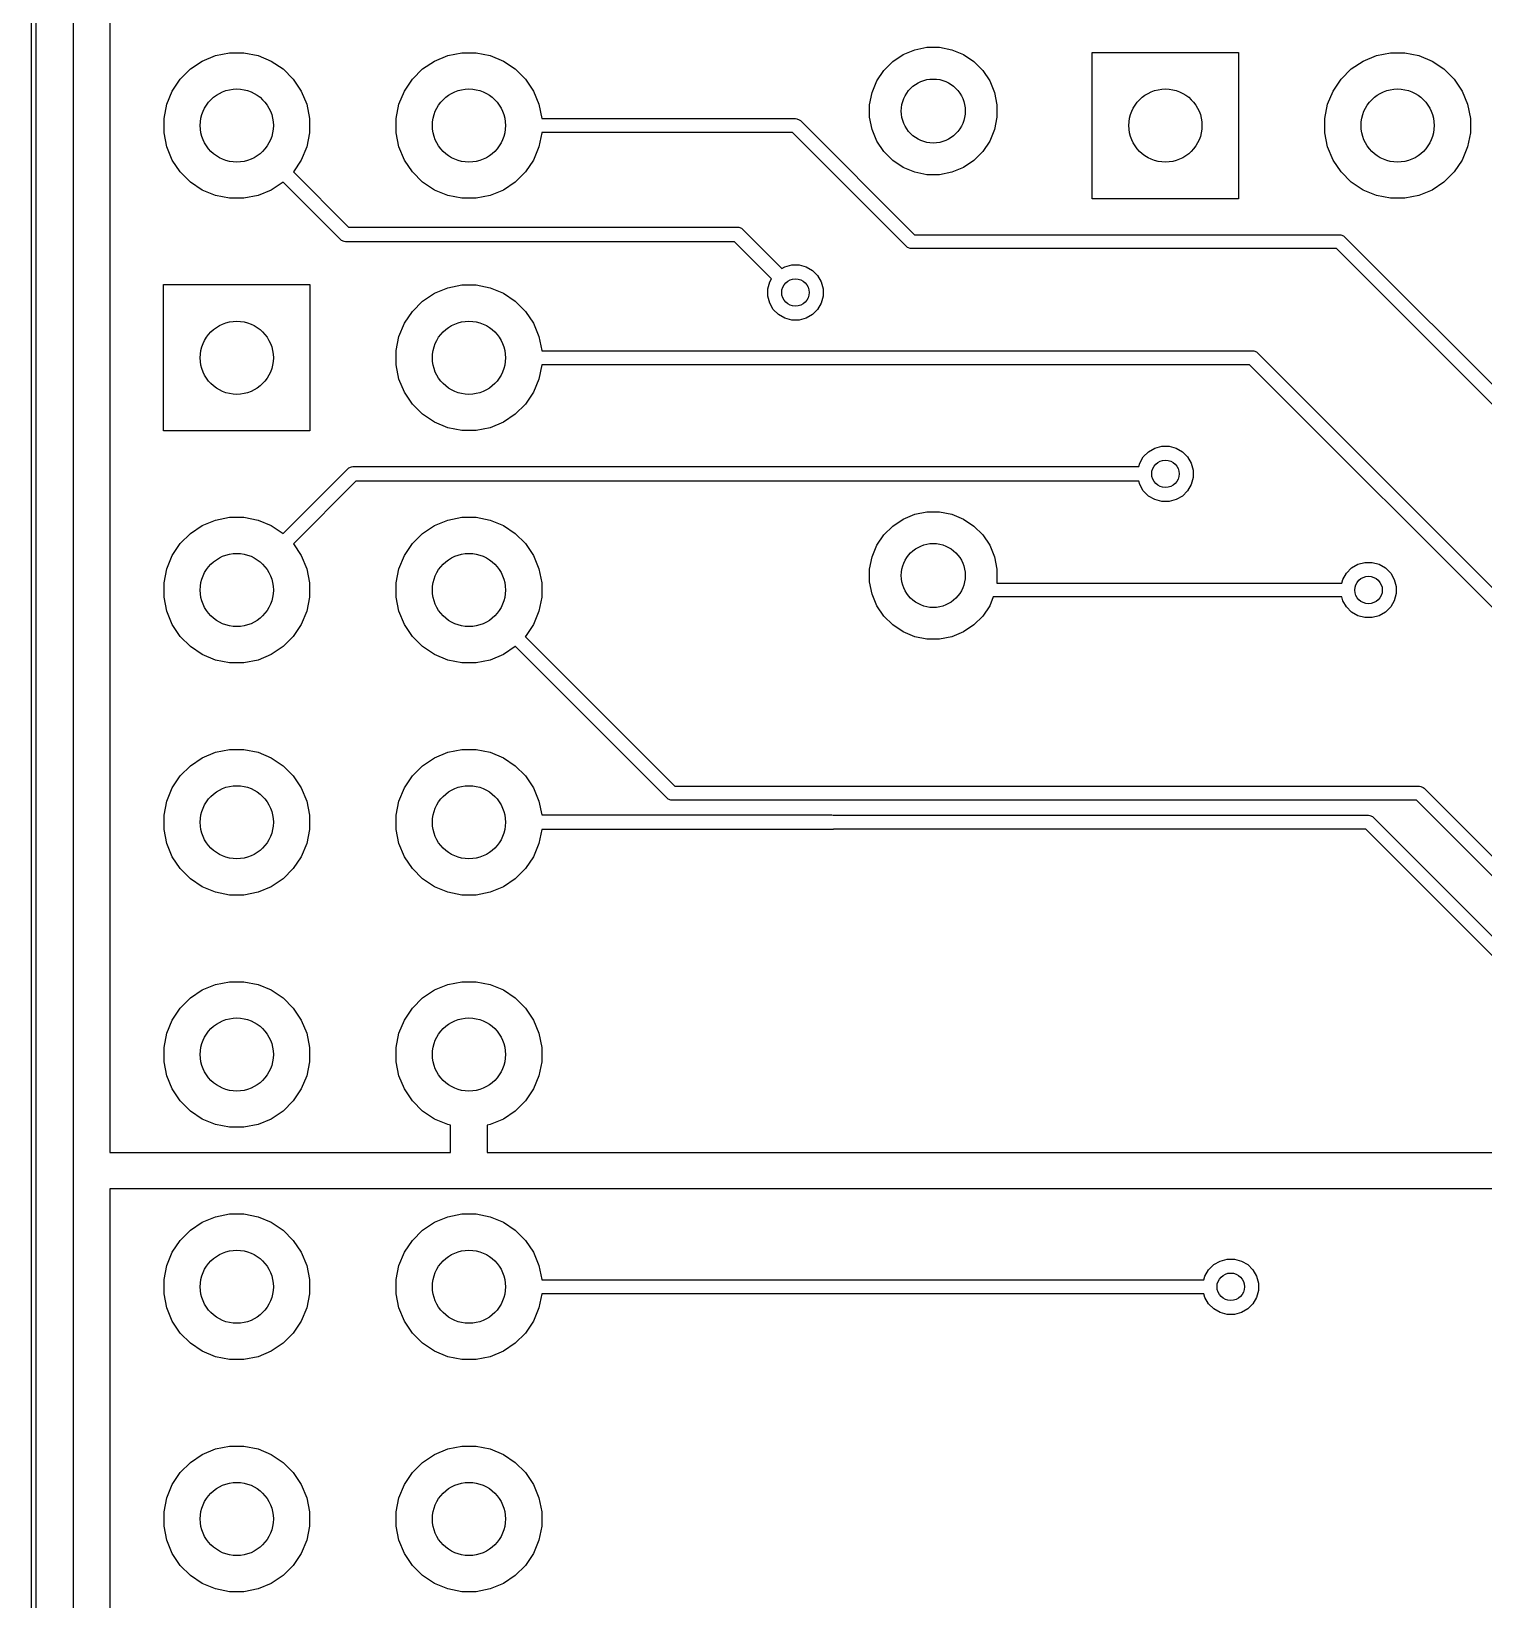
# Model space of a CAD drawing. Header units: millimetres. Extents: x 61.3 to 86.1, y -126.7 to -74.
# Drawn here: x 61.25 to 77.14, y -99.94 to -82.79 of the extents above; entities that cross this region are included whole.
import ezdxf

# ---------------------------------------------------------------- set-up
doc = ezdxf.new("R2010")
doc.units = ezdxf.units.MM
doc.layers.add('Edge.Cuts', color=254, linetype='CONTINUOUS', true_color=0xd0d2cd)
doc.layers.add('F.Cu', color=13, linetype='CONTINUOUS', true_color=0xc83434)

msp = doc.modelspace()

# ---------------------------------------------------------------- linework, layer by layer
at = {"layer": 'Edge.Cuts', "linetype": 'CONTINUOUS'}
for p, q in [((61.2525, -126.6825), (61.2525, -73.97745)), ((61.3025, -74.00245), (61.3025, -126.6575))]:
    msp.add_line(p, q, dxfattribs=at)
at = {"layer": 'Edge.Cuts'}
for centre, radius in [((71.12, -83.66125), 0.35), ((71.12, -83.66125), 0.35), ((63.5, -83.82), 0.4), ((63.5, -83.82), 0.4), ((66.04, -83.82), 0.4), ((66.04, -83.82), 0.4), ((73.66, -83.82), 0.4), ((73.66, -83.82), 0.4), ((76.2, -83.82), 0.4), ((76.2, -83.82), 0.4), ((63.5, -86.36), 0.4), ((63.5, -86.36), 0.4), ((66.04, -86.36), 0.4), ((66.04, -86.36), 0.4), ((63.5, -88.9), 0.4), ((63.5, -88.9), 0.4), ((66.04, -88.9), 0.4), ((66.04, -88.9), 0.4), ((71.12, -88.74125), 0.35), ((71.12, -88.74125), 0.35), ((63.5, -91.44), 0.4), ((63.5, -91.44), 0.4), ((66.04, -91.44), 0.4), ((66.04, -91.44), 0.4), ((63.5, -93.98), 0.4), ((63.5, -93.98), 0.4), ((66.04, -93.98), 0.4), ((66.04, -93.98), 0.4), ((63.5, -96.52), 0.4), ((63.5, -96.52), 0.4), ((66.04, -96.52), 0.4), ((66.04, -96.52), 0.4), ((63.5, -99.06), 0.4), ((63.5, -99.06), 0.4), ((66.04, -99.06), 0.4), ((66.04, -99.06), 0.4)]:
    msp.add_circle(centre, radius, dxfattribs=at)
at = {"layer": 'F.Cu', "linetype": 'CONTINUOUS'}
for p, q in [((61.7125, -95.25), (61.7125, -74.47845)), ((62.1125, -81.48), (62.1125, -95.05)), ((70.790022, -83.043905), (70.916801, -82.991392)), ((70.916801, -82.991392), (71.051388, -82.964621)), ((71.051388, -82.964621), (71.188612, -82.964621)), ((71.188612, -82.964621), (71.323199, -82.991392)), ((71.323199, -82.991392), (71.449978, -83.043905)), ((62.992485, -83.201592), (63.122883, -83.114463)), ((63.122883, -83.114463), (63.267772, -83.054448)), ((63.267772, -83.054448), (63.421586, -83.023852)), ((63.421586, -83.023852), (63.578414, -83.023852)), ((63.578414, -83.023852), (63.732228, -83.054448)), ((63.732228, -83.054448), (63.877117, -83.114463)), ((63.877117, -83.114463), (64.007515, -83.201592)), ((65.532485, -83.201592), (65.662883, -83.114463)), ((65.662883, -83.114463), (65.807772, -83.054448)), ((65.807772, -83.054448), (65.961586, -83.023852)), ((65.961586, -83.023852), (66.118414, -83.023852)), ((66.118414, -83.023852), (66.272228, -83.054448)), ((66.272228, -83.054448), (66.417117, -83.114463)), ((66.417117, -83.114463), (66.547515, -83.201592)), ((70.578893, -83.217175), (70.675925, -83.120143)), ((70.675925, -83.120143), (70.790022, -83.043905)), ((71.449978, -83.043905), (71.564075, -83.120143)), ((71.564075, -83.120143), (71.661107, -83.217175)), ((72.86, -84.62), (72.86, -83.02)), ((72.86, -83.02), (74.46, -83.02)), ((74.46, -83.02), (74.46, -84.62)), ((75.692485, -83.201592), (75.822883, -83.114463)), ((75.822883, -83.114463), (75.967772, -83.054448)), ((75.967772, -83.054448), (76.121586, -83.023852)), ((76.121586, -83.023852), (76.278414, -83.023852)), ((76.278414, -83.023852), (76.432228, -83.054448)), ((76.432228, -83.054448), (76.577117, -83.114463)), ((76.577117, -83.114463), (76.707515, -83.201592)), ((62.794463, -83.442883), (62.881592, -83.312485)), ((62.881592, -83.312485), (62.992485, -83.201592)), ((64.007515, -83.201592), (64.118408, -83.312485)), ((64.118408, -83.312485), (64.205537, -83.442883)), ((65.334463, -83.442883), (65.421592, -83.312485)), ((65.421592, -83.312485), (65.532485, -83.201592)), ((66.547515, -83.201592), (66.658408, -83.312485)), ((66.658408, -83.312485), (66.745537, -83.442883)), ((70.450142, -83.458051), (70.502655, -83.331272)), ((70.502655, -83.331272), (70.578893, -83.217175)), ((71.661107, -83.217175), (71.737345, -83.331272)), ((71.737345, -83.331272), (71.789858, -83.458051)), ((75.494463, -83.442883), (75.581592, -83.312485)), ((75.581592, -83.312485), (75.692485, -83.201592)), ((76.707515, -83.201592), (76.818408, -83.312485)), ((76.818408, -83.312485), (76.905537, -83.442883)), ((62.734448, -83.587772), (62.794463, -83.442883)), ((64.205537, -83.442883), (64.265552, -83.587772)), ((65.274448, -83.587772), (65.334463, -83.442883)), ((66.745537, -83.442883), (66.805552, -83.587772)), ((70.423371, -83.592638), (70.450142, -83.458051)), ((71.789858, -83.458051), (71.816629, -83.592638)), ((75.434448, -83.587772), (75.494463, -83.442883)), ((76.905537, -83.442883), (76.965552, -83.587772)), ((62.703852, -83.741586), (62.734448, -83.587772)), ((64.265552, -83.587772), (64.296148, -83.741586)), ((65.243852, -83.741586), (65.274448, -83.587772)), ((66.805552, -83.587772), (66.836148, -83.741586)), ((70.423371, -83.729862), (70.423371, -83.592638)), ((71.816629, -83.592638), (71.816629, -83.729862)), ((75.403852, -83.741586), (75.434448, -83.587772)), ((76.965552, -83.587772), (76.996148, -83.741586)), ((62.703852, -83.898414), (62.703852, -83.741586)), ((64.296148, -83.741586), (64.296148, -83.898414)), ((65.243852, -83.898414), (65.243852, -83.741586)), ((66.836148, -83.741586), (66.836148, -83.7438)), ((66.836148, -83.7438), (69.611875, -83.7438)), ((69.611875, -83.7438), (69.626741, -83.745264)), ((69.626741, -83.745264), (69.654209, -83.756642)), ((69.654209, -83.756642), (69.665757, -83.766118)), ((69.665757, -83.766118), (70.913438, -85.0138)), ((70.450142, -83.864449), (70.423371, -83.729862)), ((70.502655, -83.991228), (70.450142, -83.864449)), ((71.789858, -83.864449), (71.737345, -83.991228)), ((71.816629, -83.729862), (71.789858, -83.864449)), ((75.403852, -83.898414), (75.403852, -83.741586)), ((76.996148, -83.741586), (76.996148, -83.898414)), ((62.734448, -84.052228), (62.703852, -83.898414)), ((64.296148, -83.898414), (64.265552, -84.052228)), ((65.274448, -84.052228), (65.243852, -83.898414)), ((66.836148, -83.898414), (66.805552, -84.052228)), ((69.580311, -83.8962), (66.836148, -83.8962)), ((66.836148, -83.8962), (66.836148, -83.898414)), ((70.827993, -85.143881), (69.580311, -83.8962)), ((70.578893, -84.105325), (70.502655, -83.991228)), ((71.737345, -83.991228), (71.661107, -84.105325)), ((75.434448, -84.052228), (75.403852, -83.898414)), ((76.996148, -83.898414), (76.965552, -84.052228)), ((62.794463, -84.197117), (62.734448, -84.052228)), ((62.881592, -84.327515), (62.794463, -84.197117)), ((64.205537, -84.197117), (64.119307, -84.326169)), ((64.265552, -84.052228), (64.205537, -84.197117)), ((65.334463, -84.197117), (65.274448, -84.052228)), ((65.421592, -84.327515), (65.334463, -84.197117)), ((66.745537, -84.197117), (66.658408, -84.327515)), ((66.805552, -84.052228), (66.745537, -84.197117)), ((70.675925, -84.202357), (70.578893, -84.105325)), ((70.790022, -84.278595), (70.675925, -84.202357)), ((71.564075, -84.202357), (71.449978, -84.278595)), ((71.661107, -84.105325), (71.564075, -84.202357)), ((75.494463, -84.197117), (75.434448, -84.052228)), ((75.581592, -84.327515), (75.494463, -84.197117)), ((76.905537, -84.197117), (76.818408, -84.327515)), ((76.965552, -84.052228), (76.905537, -84.197117)), ((62.992485, -84.438408), (62.881592, -84.327515)), ((64.119307, -84.326169), (64.723763, -84.930625)), ((65.532485, -84.438408), (65.421592, -84.327515)), ((66.658408, -84.327515), (66.547515, -84.438408)), ((70.916801, -84.331108), (70.790022, -84.278595)), ((71.051388, -84.357879), (70.916801, -84.331108)), ((71.188612, -84.357879), (71.051388, -84.357879)), ((71.323199, -84.331108), (71.188612, -84.357879)), ((71.449978, -84.278595), (71.323199, -84.331108)), ((75.692485, -84.438408), (75.581592, -84.327515)), ((76.818408, -84.327515), (76.707515, -84.438408)), ((63.122883, -84.525537), (62.992485, -84.438408)), ((63.267772, -84.585552), (63.122883, -84.525537)), ((63.877117, -84.525537), (63.732228, -84.585552)), ((64.006169, -84.439307), (63.877117, -84.525537)), ((64.634056, -85.067194), (64.006169, -84.439307)), ((65.662883, -84.525537), (65.532485, -84.438408)), ((65.807772, -84.585552), (65.662883, -84.525537)), ((66.417117, -84.525537), (66.272228, -84.585552)), ((66.547515, -84.438408), (66.417117, -84.525537)), ((75.822883, -84.525537), (75.692485, -84.438408)), ((75.967772, -84.585552), (75.822883, -84.525537)), ((76.577117, -84.525537), (76.432228, -84.585552)), ((76.707515, -84.438408), (76.577117, -84.525537)), ((63.421586, -84.616148), (63.267772, -84.585552)), ((63.578414, -84.616148), (63.421586, -84.616148)), ((63.732228, -84.585552), (63.578414, -84.616148)), ((65.961586, -84.616148), (65.807772, -84.585552)), ((66.118414, -84.616148), (65.961586, -84.616148)), ((66.272228, -84.585552), (66.118414, -84.616148)), ((74.46, -84.62), (72.86, -84.62)), ((76.121586, -84.616148), (75.967772, -84.585552)), ((76.278414, -84.616148), (76.121586, -84.616148)), ((76.432228, -84.585552), (76.278414, -84.616148)), ((64.646179, -85.077143), (64.634056, -85.067194)), ((64.723763, -84.930625), (68.976875, -84.930625)), ((68.976875, -84.930625), (68.992482, -84.932162)), ((68.992482, -84.932162), (69.021321, -84.944107)), ((69.021321, -84.944107), (69.033444, -84.954056)), ((69.033444, -84.954056), (69.462381, -85.382993)), ((70.913438, -85.0138), (75.565, -85.0138)), ((75.565, -85.0138), (75.579866, -85.015264)), ((75.579866, -85.015264), (75.607334, -85.026642)), ((75.607334, -85.026642), (75.618882, -85.036118)), ((75.618882, -85.036118), (77.977814, -87.39505)), ((64.675018, -85.089088), (64.646179, -85.077143)), ((64.690625, -85.090625), (64.675018, -85.089088)), ((68.943737, -85.090625), (64.690625, -85.090625)), ((69.349243, -85.496131), (68.943737, -85.090625)), ((70.83954, -85.153358), (70.827993, -85.143881)), ((70.847585, -85.15669), (70.83954, -85.153358)), ((70.867009, -85.164736), (70.847585, -85.15669)), ((70.881875, -85.1662), (70.867009, -85.164736)), ((75.533436, -85.1662), (70.881875, -85.1662)), ((77.892368, -87.525132), (75.533436, -85.1662)), ((69.462381, -85.382993), (69.495233, -85.364027)), ((69.495233, -85.364027), (69.572091, -85.343433)), ((69.572091, -85.343433), (69.651659, -85.343433)), ((69.651659, -85.343433), (69.728517, -85.364027)), ((69.728517, -85.364027), (69.797425, -85.403811)), ((69.797425, -85.403811), (69.853689, -85.460075)), ((62.7, -87.16), (62.7, -85.56)), ((62.7, -85.56), (64.3, -85.56)), ((64.3, -85.56), (64.3, -87.16)), ((65.807772, -85.594448), (65.961586, -85.563852)), ((65.961586, -85.563852), (66.118414, -85.563852)), ((66.118414, -85.563852), (66.272228, -85.594448)), ((69.309683, -85.605841), (69.330277, -85.528983)), ((69.330277, -85.528983), (69.349243, -85.496131)), ((69.853689, -85.460075), (69.893473, -85.528983)), ((69.893473, -85.528983), (69.914067, -85.605841)), ((65.421592, -85.852485), (65.532485, -85.741592)), ((65.532485, -85.741592), (65.662883, -85.654463)), ((65.662883, -85.654463), (65.807772, -85.594448)), ((66.272228, -85.594448), (66.417117, -85.654463)), ((66.417117, -85.654463), (66.547515, -85.741592)), ((66.547515, -85.741592), (66.658408, -85.852485)), ((69.309683, -85.685409), (69.309683, -85.605841)), ((69.330277, -85.762267), (69.309683, -85.685409)), ((69.914067, -85.685409), (69.893473, -85.762267)), ((69.914067, -85.605841), (69.914067, -85.685409)), ((65.334463, -85.982883), (65.421592, -85.852485)), ((66.658408, -85.852485), (66.745537, -85.982883)), ((69.370061, -85.831175), (69.330277, -85.762267)), ((69.426325, -85.887439), (69.370061, -85.831175)), ((69.495233, -85.927223), (69.426325, -85.887439)), ((69.572091, -85.947817), (69.495233, -85.927223)), ((69.728517, -85.927223), (69.651659, -85.947817)), ((69.797425, -85.887439), (69.728517, -85.927223)), ((69.853689, -85.831175), (69.797425, -85.887439)), ((69.893473, -85.762267), (69.853689, -85.831175)), ((65.274448, -86.127772), (65.334463, -85.982883)), ((66.745537, -85.982883), (66.805552, -86.127772)), ((69.651659, -85.947817), (69.572091, -85.947817)), ((65.243852, -86.281586), (65.274448, -86.127772)), ((66.805552, -86.127772), (66.836148, -86.281586)), ((65.243852, -86.438414), (65.243852, -86.281586)), ((65.274448, -86.592228), (65.243852, -86.438414)), ((66.836148, -86.438414), (66.805552, -86.592228)), ((66.836148, -86.281586), (66.836148, -86.2838)), ((66.836148, -86.2838), (74.6125, -86.2838)), ((74.580936, -86.4362), (66.836148, -86.4362)), ((66.836148, -86.4362), (66.836148, -86.438414)), ((77.55255, -89.407813), (74.580936, -86.4362)), ((74.6125, -86.2838), (74.627366, -86.285264)), ((74.627366, -86.285264), (74.654834, -86.296642)), ((74.654834, -86.296642), (74.666382, -86.306118)), ((74.666382, -86.306118), (77.682632, -89.322369)), ((65.334463, -86.737117), (65.274448, -86.592228)), ((66.805552, -86.592228), (66.745537, -86.737117)), ((65.421592, -86.867515), (65.334463, -86.737117)), ((66.745537, -86.737117), (66.658408, -86.867515)), ((65.532485, -86.978408), (65.421592, -86.867515)), ((66.658408, -86.867515), (66.547515, -86.978408)), ((65.662883, -87.065537), (65.532485, -86.978408)), ((65.807772, -87.125552), (65.662883, -87.065537)), ((65.961586, -87.156148), (65.807772, -87.125552)), ((66.272228, -87.125552), (66.118414, -87.156148)), ((66.417117, -87.065537), (66.272228, -87.125552)), ((66.547515, -86.978408), (66.417117, -87.065537)), ((64.3, -87.16), (62.7, -87.16)), ((66.118414, -87.156148), (65.961586, -87.156148)), ((73.378402, -87.513358), (73.418186, -87.44445)), ((73.418186, -87.44445), (73.47445, -87.388186)), ((73.47445, -87.388186), (73.543358, -87.348402)), ((73.543358, -87.348402), (73.620216, -87.327808)), ((73.620216, -87.327808), (73.699784, -87.327808)), ((73.699784, -87.327808), (73.776642, -87.348402)), ((73.776642, -87.348402), (73.84555, -87.388186)), ((73.84555, -87.388186), (73.901814, -87.44445)), ((73.901814, -87.44445), (73.941598, -87.513358)), ((64.006169, -88.280692), (64.713431, -87.573432)), ((64.713431, -87.573432), (64.725548, -87.563487)), ((64.725548, -87.563487), (64.725554, -87.563482)), ((64.725554, -87.563482), (64.754393, -87.551537)), ((64.754393, -87.551537), (64.77, -87.55)), ((64.77, -87.55), (73.368584, -87.55)), ((73.368584, -87.55), (73.378402, -87.513358)), ((73.941598, -87.513358), (73.962192, -87.590216)), ((73.962192, -87.590216), (73.962192, -87.669784)), ((64.803137, -87.71), (64.119307, -88.39383)), ((73.368584, -87.71), (64.803137, -87.71)), ((73.378402, -87.746642), (73.368584, -87.71)), ((73.418186, -87.81555), (73.378402, -87.746642)), ((73.47445, -87.871814), (73.418186, -87.81555)), ((73.901814, -87.81555), (73.84555, -87.871814)), ((73.941598, -87.746642), (73.901814, -87.81555)), ((73.962192, -87.669784), (73.941598, -87.746642)), ((73.543358, -87.911598), (73.47445, -87.871814)), ((73.620216, -87.932192), (73.543358, -87.911598)), ((73.699784, -87.932192), (73.620216, -87.932192)), ((73.776642, -87.911598), (73.699784, -87.932192)), ((73.84555, -87.871814), (73.776642, -87.911598)), ((63.122883, -88.194463), (63.267772, -88.134448)), ((63.267772, -88.134448), (63.421586, -88.103852)), ((63.421586, -88.103852), (63.578414, -88.103852)), ((63.578414, -88.103852), (63.732228, -88.134448)), ((63.732228, -88.134448), (63.877117, -88.194463)), ((65.662883, -88.194463), (65.807772, -88.134448)), ((65.807772, -88.134448), (65.961586, -88.103852)), ((65.961586, -88.103852), (66.118414, -88.103852)), ((66.118414, -88.103852), (66.272228, -88.134448)), ((66.272228, -88.134448), (66.417117, -88.194463)), ((70.675925, -88.200143), (70.790022, -88.123905)), ((70.790022, -88.123905), (70.916801, -88.071392)), ((70.916801, -88.071392), (71.051388, -88.044621)), ((71.051388, -88.044621), (71.188612, -88.044621)), ((71.188612, -88.044621), (71.323199, -88.071392)), ((71.323199, -88.071392), (71.449978, -88.123905)), ((71.449978, -88.123905), (71.564075, -88.200143)), ((62.881592, -88.392485), (62.992485, -88.281592)), ((62.992485, -88.281592), (63.122883, -88.194463)), ((63.877117, -88.194463), (64.006169, -88.280692)), ((65.421592, -88.392485), (65.532485, -88.281592)), ((65.532485, -88.281592), (65.662883, -88.194463)), ((66.417117, -88.194463), (66.547515, -88.281592)), ((66.547515, -88.281592), (66.658408, -88.392485)), ((70.502655, -88.411272), (70.578893, -88.297175)), ((70.578893, -88.297175), (70.675925, -88.200143)), ((71.564075, -88.200143), (71.661107, -88.297175)), ((71.661107, -88.297175), (71.737345, -88.411272)), ((62.794463, -88.522883), (62.881592, -88.392485)), ((64.119307, -88.39383), (64.205537, -88.522883)), ((65.334463, -88.522883), (65.421592, -88.392485)), ((66.658408, -88.392485), (66.745537, -88.522883)), ((70.450142, -88.538051), (70.502655, -88.411272)), ((71.737345, -88.411272), (71.789858, -88.538051)), ((62.703852, -88.821586), (62.734448, -88.667772)), ((62.734448, -88.667772), (62.794463, -88.522883)), ((64.205537, -88.522883), (64.265552, -88.667772)), ((64.265552, -88.667772), (64.296148, -88.821586)), ((65.243852, -88.821586), (65.274448, -88.667772)), ((65.274448, -88.667772), (65.334463, -88.522883)), ((66.745537, -88.522883), (66.805552, -88.667772)), ((66.805552, -88.667772), (66.836148, -88.821586)), ((70.423371, -88.672638), (70.450142, -88.538051)), ((70.423371, -88.809862), (70.423371, -88.672638)), ((71.789858, -88.538051), (71.816629, -88.672638)), ((71.816629, -88.672638), (71.816629, -88.809862)), ((75.640686, -88.71445), (75.69695, -88.658186)), ((75.69695, -88.658186), (75.765858, -88.618402)), ((75.765858, -88.618402), (75.842716, -88.597808)), ((75.842716, -88.597808), (75.922284, -88.597808)), ((75.922284, -88.597808), (75.999142, -88.618402)), ((75.999142, -88.618402), (76.06805, -88.658186)), ((76.06805, -88.658186), (76.124314, -88.71445)), ((62.703852, -88.978414), (62.703852, -88.821586)), ((64.296148, -88.821586), (64.296148, -88.978414)), ((65.243852, -88.978414), (65.243852, -88.821586)), ((66.836148, -88.821586), (66.836148, -88.978414)), ((70.450142, -88.944449), (70.423371, -88.809862)), ((71.816629, -88.809862), (71.813857, -88.8238)), ((71.813857, -88.8238), (75.590066, -88.8238)), ((75.590066, -88.8238), (75.600902, -88.783358)), ((75.600902, -88.783358), (75.640686, -88.71445)), ((76.124314, -88.71445), (76.164098, -88.783358)), ((76.164098, -88.783358), (76.184692, -88.860216)), ((62.734448, -89.132228), (62.703852, -88.978414)), ((64.296148, -88.978414), (64.265552, -89.132228)), ((65.274448, -89.132228), (65.243852, -88.978414)), ((66.836148, -88.978414), (66.805552, -89.132228)), ((70.502655, -89.071228), (70.450142, -88.944449)), ((71.776706, -88.9762), (71.737345, -89.071228)), ((75.590066, -88.9762), (71.776706, -88.9762)), ((75.600902, -89.016642), (75.590066, -88.9762)), ((75.640686, -89.08555), (75.600902, -89.016642)), ((76.164098, -89.016642), (76.124314, -89.08555)), ((76.184692, -88.939784), (76.164098, -89.016642)), ((76.184692, -88.860216), (76.184692, -88.939784)), ((62.794463, -89.277117), (62.734448, -89.132228)), ((64.265552, -89.132228), (64.205537, -89.277117)), ((65.334463, -89.277117), (65.274448, -89.132228)), ((66.805552, -89.132228), (66.745537, -89.277117)), ((70.578893, -89.185325), (70.502655, -89.071228)), ((70.675925, -89.282357), (70.578893, -89.185325)), ((71.661107, -89.185325), (71.564075, -89.282357)), ((71.737345, -89.071228), (71.661107, -89.185325)), ((75.69695, -89.141814), (75.640686, -89.08555)), ((75.765858, -89.181598), (75.69695, -89.141814)), ((75.842716, -89.202192), (75.765858, -89.181598)), ((75.999142, -89.181598), (75.922284, -89.202192)), ((76.06805, -89.141814), (75.999142, -89.181598)), ((76.124314, -89.08555), (76.06805, -89.141814)), ((62.881592, -89.407515), (62.794463, -89.277117)), ((64.205537, -89.277117), (64.118408, -89.407515)), ((65.421592, -89.407515), (65.334463, -89.277117)), ((66.745537, -89.277117), (66.658408, -89.407515)), ((70.790022, -89.358595), (70.675925, -89.282357)), ((70.916801, -89.411108), (70.790022, -89.358595)), ((71.449978, -89.358595), (71.323199, -89.411108)), ((71.564075, -89.282357), (71.449978, -89.358595)), ((75.922284, -89.202192), (75.842716, -89.202192)), ((62.992485, -89.518408), (62.881592, -89.407515)), ((63.122883, -89.605537), (62.992485, -89.518408)), ((64.007515, -89.518408), (63.877117, -89.605537)), ((64.118408, -89.407515), (64.007515, -89.518408)), ((65.532485, -89.518408), (65.421592, -89.407515)), ((65.662883, -89.605537), (65.532485, -89.518408)), ((66.547515, -89.518408), (66.417117, -89.605537)), ((66.549079, -89.516843), (66.547515, -89.518408)), ((68.208619, -91.176382), (66.549079, -89.516843)), ((66.658408, -89.407515), (66.656843, -89.409079)), ((66.656843, -89.409079), (68.294063, -91.0463)), ((71.051388, -89.437879), (70.916801, -89.411108)), ((71.188612, -89.437879), (71.051388, -89.437879)), ((71.323199, -89.411108), (71.188612, -89.437879)), ((63.267772, -89.665552), (63.122883, -89.605537)), ((63.421586, -89.696148), (63.267772, -89.665552)), ((63.578414, -89.696148), (63.421586, -89.696148)), ((63.732228, -89.665552), (63.578414, -89.696148)), ((63.877117, -89.605537), (63.732228, -89.665552)), ((65.807772, -89.665552), (65.662883, -89.605537)), ((65.961586, -89.696148), (65.807772, -89.665552)), ((66.118414, -89.696148), (65.961586, -89.696148)), ((66.272228, -89.665552), (66.118414, -89.696148)), ((66.417117, -89.605537), (66.272228, -89.665552)), ((63.122883, -90.734463), (63.267772, -90.674448)), ((63.267772, -90.674448), (63.421586, -90.643852)), ((63.421586, -90.643852), (63.578414, -90.643852)), ((63.578414, -90.643852), (63.732228, -90.674448)), ((63.732228, -90.674448), (63.877117, -90.734463)), ((65.662883, -90.734463), (65.807772, -90.674448)), ((65.807772, -90.674448), (65.961586, -90.643852)), ((65.961586, -90.643852), (66.118414, -90.643852)), ((66.118414, -90.643852), (66.272228, -90.674448)), ((66.272228, -90.674448), (66.417117, -90.734463)), ((62.881592, -90.932485), (62.992485, -90.821592)), ((62.992485, -90.821592), (63.122883, -90.734463)), ((63.877117, -90.734463), (64.007515, -90.821592)), ((64.007515, -90.821592), (64.118408, -90.932485)), ((65.421592, -90.932485), (65.532485, -90.821592)), ((65.532485, -90.821592), (65.662883, -90.734463)), ((66.417117, -90.734463), (66.547515, -90.821592)), ((66.547515, -90.821592), (66.658408, -90.932485)), ((62.734448, -91.207772), (62.794463, -91.062883)), ((62.794463, -91.062883), (62.881592, -90.932485)), ((64.118408, -90.932485), (64.205537, -91.062883)), ((64.205537, -91.062883), (64.265552, -91.207772)), ((65.274448, -91.207772), (65.334463, -91.062883)), ((65.334463, -91.062883), (65.421592, -90.932485)), ((66.658408, -90.932485), (66.745537, -91.062883)), ((66.745537, -91.062883), (66.805552, -91.207772)), ((68.294063, -91.0463), (76.438125, -91.0463)), ((76.438125, -91.0463), (76.452991, -91.047764)), ((76.452991, -91.047764), (76.480459, -91.059142)), ((76.480459, -91.059142), (76.492007, -91.068618)), ((76.492007, -91.068618), (77.436162, -92.012774)), ((62.703852, -91.361586), (62.734448, -91.207772)), ((64.265552, -91.207772), (64.296148, -91.361586)), ((65.243852, -91.361586), (65.274448, -91.207772)), ((66.805552, -91.207772), (66.835833, -91.36)), ((68.220166, -91.185858), (68.208619, -91.176382)), ((68.247634, -91.197236), (68.220166, -91.185858)), ((68.2625, -91.1987), (68.247634, -91.197236)), ((76.406561, -91.1987), (68.2625, -91.1987)), ((77.328399, -92.120537), (76.406561, -91.1987)), ((62.703852, -91.518414), (62.703852, -91.361586)), ((64.296148, -91.361586), (64.296148, -91.518414)), ((65.243852, -91.518414), (65.243852, -91.361586)), ((66.835833, -91.36), (70.00875, -91.36)), ((70.00875, -91.36), (70.024357, -91.361537)), ((70.024357, -91.361537), (70.029821, -91.3638)), ((70.029821, -91.3638), (75.8825, -91.3638)), ((75.8825, -91.3638), (75.897366, -91.365264)), ((75.897366, -91.365264), (75.924834, -91.376642)), ((75.924834, -91.376642), (75.936382, -91.386118)), ((75.936382, -91.386118), (77.429262, -92.878998)), ((62.734448, -91.672228), (62.703852, -91.518414)), ((64.296148, -91.518414), (64.265552, -91.672228)), ((65.274448, -91.672228), (65.243852, -91.518414)), ((66.835833, -91.52), (66.805552, -91.672228)), ((70.00875, -91.52), (66.835833, -91.52)), ((70.024357, -91.518463), (70.00875, -91.52)), ((70.029821, -91.5162), (70.024357, -91.518463)), ((75.850936, -91.5162), (70.029821, -91.5162)), ((77.342464, -93.007727), (75.850936, -91.5162)), ((62.794463, -91.817117), (62.734448, -91.672228)), ((64.265552, -91.672228), (64.205537, -91.817117)), ((65.334463, -91.817117), (65.274448, -91.672228)), ((66.805552, -91.672228), (66.745537, -91.817117)), ((62.881592, -91.947515), (62.794463, -91.817117)), ((64.205537, -91.817117), (64.118408, -91.947515)), ((65.421592, -91.947515), (65.334463, -91.817117)), ((66.745537, -91.817117), (66.658408, -91.947515)), ((62.992485, -92.058408), (62.881592, -91.947515)), ((63.122883, -92.145537), (62.992485, -92.058408)), ((64.007515, -92.058408), (63.877117, -92.145537)), ((64.118408, -91.947515), (64.007515, -92.058408)), ((65.532485, -92.058408), (65.421592, -91.947515)), ((65.662883, -92.145537), (65.532485, -92.058408)), ((66.547515, -92.058408), (66.417117, -92.145537)), ((66.658408, -91.947515), (66.547515, -92.058408)), ((63.267772, -92.205552), (63.122883, -92.145537)), ((63.421586, -92.236148), (63.267772, -92.205552)), ((63.578414, -92.236148), (63.421586, -92.236148)), ((63.732228, -92.205552), (63.578414, -92.236148)), ((63.877117, -92.145537), (63.732228, -92.205552)), ((65.807772, -92.205552), (65.662883, -92.145537)), ((65.961586, -92.236148), (65.807772, -92.205552)), ((66.118414, -92.236148), (65.961586, -92.236148)), ((66.272228, -92.205552), (66.118414, -92.236148)), ((66.417117, -92.145537), (66.272228, -92.205552)), ((62.992485, -93.361592), (63.122883, -93.274463)), ((63.122883, -93.274463), (63.267772, -93.214448)), ((63.267772, -93.214448), (63.421586, -93.183852)), ((63.421586, -93.183852), (63.578414, -93.183852)), ((63.578414, -93.183852), (63.732228, -93.214448)), ((63.732228, -93.214448), (63.877117, -93.274463)), ((63.877117, -93.274463), (64.007515, -93.361592)), ((65.532485, -93.361592), (65.662883, -93.274463)), ((65.662883, -93.274463), (65.807772, -93.214448)), ((65.807772, -93.214448), (65.961586, -93.183852)), ((65.961586, -93.183852), (66.118414, -93.183852)), ((66.118414, -93.183852), (66.272228, -93.214448)), ((66.272228, -93.214448), (66.417117, -93.274463)), ((66.417117, -93.274463), (66.547515, -93.361592)), ((62.794463, -93.602883), (62.881592, -93.472485)), ((62.881592, -93.472485), (62.992485, -93.361592)), ((64.007515, -93.361592), (64.118408, -93.472485)), ((64.118408, -93.472485), (64.205537, -93.602883)), ((65.334463, -93.602883), (65.421592, -93.472485)), ((65.421592, -93.472485), (65.532485, -93.361592)), ((66.547515, -93.361592), (66.658408, -93.472485)), ((66.658408, -93.472485), (66.745537, -93.602883)), ((62.734448, -93.747772), (62.794463, -93.602883)), ((64.205537, -93.602883), (64.265552, -93.747772)), ((65.274448, -93.747772), (65.334463, -93.602883)), ((66.745537, -93.602883), (66.805552, -93.747772)), ((62.703852, -93.901586), (62.734448, -93.747772)), ((64.265552, -93.747772), (64.296148, -93.901586)), ((65.243852, -93.901586), (65.274448, -93.747772)), ((66.805552, -93.747772), (66.836148, -93.901586)), ((62.703852, -94.058414), (62.703852, -93.901586)), ((64.296148, -93.901586), (64.296148, -94.058414)), ((65.243852, -94.058414), (65.243852, -93.901586)), ((66.836148, -93.901586), (66.836148, -94.058414)), ((62.734448, -94.212228), (62.703852, -94.058414)), ((64.296148, -94.058414), (64.265552, -94.212228)), ((65.274448, -94.212228), (65.243852, -94.058414)), ((66.836148, -94.058414), (66.805552, -94.212228)), ((62.794463, -94.357117), (62.734448, -94.212228)), ((64.265552, -94.212228), (64.205537, -94.357117)), ((65.334463, -94.357117), (65.274448, -94.212228)), ((66.805552, -94.212228), (66.745537, -94.357117)), ((62.881592, -94.487515), (62.794463, -94.357117)), ((62.992485, -94.598408), (62.881592, -94.487515)), ((64.118408, -94.487515), (64.007515, -94.598408)), ((64.205537, -94.357117), (64.118408, -94.487515)), ((65.421592, -94.487515), (65.334463, -94.357117)), ((65.532485, -94.598408), (65.421592, -94.487515)), ((66.658408, -94.487515), (66.547515, -94.598408)), ((66.745537, -94.357117), (66.658408, -94.487515)), ((63.122883, -94.685537), (62.992485, -94.598408)), ((64.007515, -94.598408), (63.877117, -94.685537)), ((65.662883, -94.685537), (65.532485, -94.598408)), ((66.547515, -94.598408), (66.417117, -94.685537)), ((63.267772, -94.745552), (63.122883, -94.685537)), ((63.421586, -94.776148), (63.267772, -94.745552)), ((63.578414, -94.776148), (63.421586, -94.776148)), ((63.732228, -94.745552), (63.578414, -94.776148)), ((63.877117, -94.685537), (63.732228, -94.745552)), ((65.807772, -94.745552), (65.662883, -94.685537)), ((65.84, -94.751962), (65.807772, -94.745552)), ((65.84, -95.05), (65.84, -94.751962)), ((66.272228, -94.745552), (66.24, -94.751962)), ((66.24, -94.751962), (66.24, -95.05)), ((66.417117, -94.685537), (66.272228, -94.745552)), ((62.1125, -95.05), (65.84, -95.05)), ((66.24, -95.05), (82.467158, -95.05)), ((61.7125, -119.38), (61.7125, -95.25)), ((82.55, -95.45), (62.1125, -95.45)), ((62.1125, -95.45), (62.1125, -107.75)), ((62.992485, -95.901592), (63.122883, -95.814463)), ((63.122883, -95.814463), (63.267772, -95.754448)), ((63.267772, -95.754448), (63.421586, -95.723852)), ((63.421586, -95.723852), (63.578414, -95.723852)), ((63.578414, -95.723852), (63.732228, -95.754448)), ((63.732228, -95.754448), (63.877117, -95.814463)), ((63.877117, -95.814463), (64.007515, -95.901592)), ((65.532485, -95.901592), (65.662883, -95.814463)), ((65.662883, -95.814463), (65.807772, -95.754448)), ((65.807772, -95.754448), (65.961586, -95.723852)), ((65.961586, -95.723852), (66.118414, -95.723852)), ((66.118414, -95.723852), (66.272228, -95.754448)), ((66.272228, -95.754448), (66.417117, -95.814463)), ((66.417117, -95.814463), (66.547515, -95.901592)), ((62.794463, -96.142883), (62.881592, -96.012485)), ((62.881592, -96.012485), (62.992485, -95.901592)), ((64.007515, -95.901592), (64.118408, -96.012485)), ((64.118408, -96.012485), (64.205537, -96.142883)), ((65.334463, -96.142883), (65.421592, -96.012485)), ((65.421592, -96.012485), (65.532485, -95.901592)), ((66.547515, -95.901592), (66.658408, -96.012485)), ((66.658408, -96.012485), (66.745537, -96.142883)), ((62.734448, -96.287772), (62.794463, -96.142883)), ((64.205537, -96.142883), (64.265552, -96.287772)), ((65.274448, -96.287772), (65.334463, -96.142883)), ((66.745537, -96.142883), (66.805552, -96.287772)), ((74.257733, -96.238402), (74.334591, -96.217808)), ((74.334591, -96.217808), (74.414159, -96.217808)), ((74.414159, -96.217808), (74.491017, -96.238402)), ((62.703852, -96.441586), (62.734448, -96.287772)), ((64.265552, -96.287772), (64.296148, -96.441586)), ((65.243852, -96.441586), (65.274448, -96.287772)), ((66.805552, -96.287772), (66.836148, -96.441586)), ((74.092777, -96.403358), (74.132561, -96.33445)), ((74.132561, -96.33445), (74.188825, -96.278186)), ((74.188825, -96.278186), (74.257733, -96.238402)), ((74.491017, -96.238402), (74.559925, -96.278186)), ((74.559925, -96.278186), (74.616189, -96.33445)), ((74.616189, -96.33445), (74.655973, -96.403358)), ((62.703852, -96.598414), (62.703852, -96.441586)), ((64.296148, -96.441586), (64.296148, -96.598414)), ((65.243852, -96.598414), (65.243852, -96.441586)), ((66.836148, -96.441586), (66.836148, -96.4438)), ((66.836148, -96.4438), (74.081941, -96.4438)), ((74.081941, -96.4438), (74.092777, -96.403358)), ((74.655973, -96.403358), (74.676567, -96.480216)), ((74.676567, -96.559784), (74.655973, -96.636642)), ((74.676567, -96.480216), (74.676567, -96.559784)), ((62.734448, -96.752228), (62.703852, -96.598414)), ((64.296148, -96.598414), (64.265552, -96.752228)), ((65.274448, -96.752228), (65.243852, -96.598414)), ((66.836148, -96.598414), (66.805552, -96.752228)), ((74.081941, -96.5962), (66.836148, -96.5962)), ((66.836148, -96.5962), (66.836148, -96.598414)), ((74.092777, -96.636642), (74.081941, -96.5962)), ((74.132561, -96.70555), (74.092777, -96.636642)), ((74.188825, -96.761814), (74.132561, -96.70555)), ((74.616189, -96.70555), (74.559925, -96.761814)), ((74.655973, -96.636642), (74.616189, -96.70555)), ((62.794463, -96.897117), (62.734448, -96.752228)), ((62.881592, -97.027515), (62.794463, -96.897117)), ((64.205537, -96.897117), (64.118408, -97.027515)), ((64.265552, -96.752228), (64.205537, -96.897117)), ((65.334463, -96.897117), (65.274448, -96.752228)), ((65.421592, -97.027515), (65.334463, -96.897117)), ((66.745537, -96.897117), (66.658408, -97.027515)), ((66.805552, -96.752228), (66.745537, -96.897117)), ((74.257733, -96.801598), (74.188825, -96.761814)), ((74.334591, -96.822192), (74.257733, -96.801598)), ((74.414159, -96.822192), (74.334591, -96.822192)), ((74.491017, -96.801598), (74.414159, -96.822192)), ((74.559925, -96.761814), (74.491017, -96.801598)), ((62.992485, -97.138408), (62.881592, -97.027515)), ((64.118408, -97.027515), (64.007515, -97.138408)), ((65.532485, -97.138408), (65.421592, -97.027515)), ((66.658408, -97.027515), (66.547515, -97.138408)), ((63.122883, -97.225537), (62.992485, -97.138408)), ((63.267772, -97.285552), (63.122883, -97.225537)), ((63.877117, -97.225537), (63.732228, -97.285552)), ((64.007515, -97.138408), (63.877117, -97.225537)), ((65.662883, -97.225537), (65.532485, -97.138408)), ((65.807772, -97.285552), (65.662883, -97.225537)), ((66.417117, -97.225537), (66.272228, -97.285552)), ((66.547515, -97.138408), (66.417117, -97.225537)), ((63.421586, -97.316148), (63.267772, -97.285552)), ((63.578414, -97.316148), (63.421586, -97.316148)), ((63.732228, -97.285552), (63.578414, -97.316148)), ((65.961586, -97.316148), (65.807772, -97.285552)), ((66.118414, -97.316148), (65.961586, -97.316148)), ((66.272228, -97.285552), (66.118414, -97.316148)), ((63.267772, -98.294448), (63.421586, -98.263852)), ((63.421586, -98.263852), (63.578414, -98.263852)), ((63.578414, -98.263852), (63.732228, -98.294448)), ((65.807772, -98.294448), (65.961586, -98.263852)), ((65.961586, -98.263852), (66.118414, -98.263852)), ((66.118414, -98.263852), (66.272228, -98.294448)), ((62.881592, -98.552485), (62.992485, -98.441592)), ((62.992485, -98.441592), (63.122883, -98.354463)), ((63.122883, -98.354463), (63.267772, -98.294448)), ((63.732228, -98.294448), (63.877117, -98.354463)), ((63.877117, -98.354463), (64.007515, -98.441592)), ((64.007515, -98.441592), (64.118408, -98.552485)), ((65.421592, -98.552485), (65.532485, -98.441592)), ((65.532485, -98.441592), (65.662883, -98.354463)), ((65.662883, -98.354463), (65.807772, -98.294448)), ((66.272228, -98.294448), (66.417117, -98.354463)), ((66.417117, -98.354463), (66.547515, -98.441592)), ((66.547515, -98.441592), (66.658408, -98.552485)), ((62.794463, -98.682883), (62.881592, -98.552485)), ((64.118408, -98.552485), (64.205537, -98.682883)), ((65.334463, -98.682883), (65.421592, -98.552485)), ((66.658408, -98.552485), (66.745537, -98.682883)), ((62.734448, -98.827772), (62.794463, -98.682883)), ((64.205537, -98.682883), (64.265552, -98.827772)), ((65.274448, -98.827772), (65.334463, -98.682883)), ((66.745537, -98.682883), (66.805552, -98.827772)), ((62.703852, -98.981586), (62.734448, -98.827772)), ((64.265552, -98.827772), (64.296148, -98.981586)), ((65.243852, -98.981586), (65.274448, -98.827772)), ((66.805552, -98.827772), (66.836148, -98.981586)), ((62.703852, -99.138414), (62.703852, -98.981586)), ((64.296148, -98.981586), (64.296148, -99.138414)), ((65.243852, -99.138414), (65.243852, -98.981586)), ((66.836148, -98.981586), (66.836148, -99.138414)), ((62.734448, -99.292228), (62.703852, -99.138414)), ((62.794463, -99.437117), (62.734448, -99.292228)), ((64.265552, -99.292228), (64.205537, -99.437117)), ((64.296148, -99.138414), (64.265552, -99.292228)), ((65.274448, -99.292228), (65.243852, -99.138414)), ((65.334463, -99.437117), (65.274448, -99.292228)), ((66.805552, -99.292228), (66.745537, -99.437117)), ((66.836148, -99.138414), (66.805552, -99.292228)), ((62.881592, -99.567515), (62.794463, -99.437117)), ((64.205537, -99.437117), (64.118408, -99.567515)), ((65.421592, -99.567515), (65.334463, -99.437117)), ((66.745537, -99.437117), (66.658408, -99.567515)), ((62.992485, -99.678408), (62.881592, -99.567515)), ((64.118408, -99.567515), (64.007515, -99.678408)), ((65.532485, -99.678408), (65.421592, -99.567515)), ((66.658408, -99.567515), (66.547515, -99.678408)), ((63.122883, -99.765537), (62.992485, -99.678408)), ((63.267772, -99.825552), (63.122883, -99.765537)), ((63.877117, -99.765537), (63.732228, -99.825552)), ((64.007515, -99.678408), (63.877117, -99.765537)), ((65.662883, -99.765537), (65.532485, -99.678408)), ((65.807772, -99.825552), (65.662883, -99.765537)), ((66.417117, -99.765537), (66.272228, -99.825552)), ((66.547515, -99.678408), (66.417117, -99.765537)), ((63.421586, -99.856148), (63.267772, -99.825552)), ((63.578414, -99.856148), (63.421586, -99.856148)), ((63.732228, -99.825552), (63.578414, -99.856148)), ((65.961586, -99.856148), (65.807772, -99.825552)), ((66.118414, -99.856148), (65.961586, -99.856148)), ((66.272228, -99.825552), (66.118414, -99.856148))]:
    msp.add_line(p, q, dxfattribs=at)
at = {"layer": 'F.Cu'}
for centre, radius in [((71.12, -83.66125), 0.35), ((71.12, -83.66125), 0.35), ((63.5, -83.82), 0.4), ((63.5, -83.82), 0.4), ((66.04, -83.82), 0.4), ((66.04, -83.82), 0.4), ((73.66, -83.82), 0.4), ((73.66, -83.82), 0.4), ((76.2, -83.82), 0.4), ((76.2, -83.82), 0.4), ((69.611875, -85.645625), 0.15), ((69.611875, -85.645625), 0.15), ((63.5, -86.36), 0.4), ((63.5, -86.36), 0.4), ((66.04, -86.36), 0.4), ((66.04, -86.36), 0.4), ((73.66, -87.63), 0.15), ((73.66, -87.63), 0.15), ((63.5, -88.9), 0.4), ((63.5, -88.9), 0.4), ((66.04, -88.9), 0.4), ((66.04, -88.9), 0.4), ((71.12, -88.74125), 0.35), ((71.12, -88.74125), 0.35), ((75.8825, -88.9), 0.15), ((75.8825, -88.9), 0.15), ((63.5, -91.44), 0.4), ((63.5, -91.44), 0.4), ((66.04, -91.44), 0.4), ((66.04, -91.44), 0.4), ((63.5, -93.98), 0.4), ((63.5, -93.98), 0.4), ((66.04, -93.98), 0.4), ((66.04, -93.98), 0.4), ((63.5, -96.52), 0.4), ((63.5, -96.52), 0.4), ((66.04, -96.52), 0.4), ((66.04, -96.52), 0.4), ((74.374375, -96.52), 0.15), ((74.374375, -96.52), 0.15), ((63.5, -99.06), 0.4), ((63.5, -99.06), 0.4), ((66.04, -99.06), 0.4), ((66.04, -99.06), 0.4)]:
    msp.add_circle(centre, radius, dxfattribs=at)

doc.saveas('drawing.dxf')
